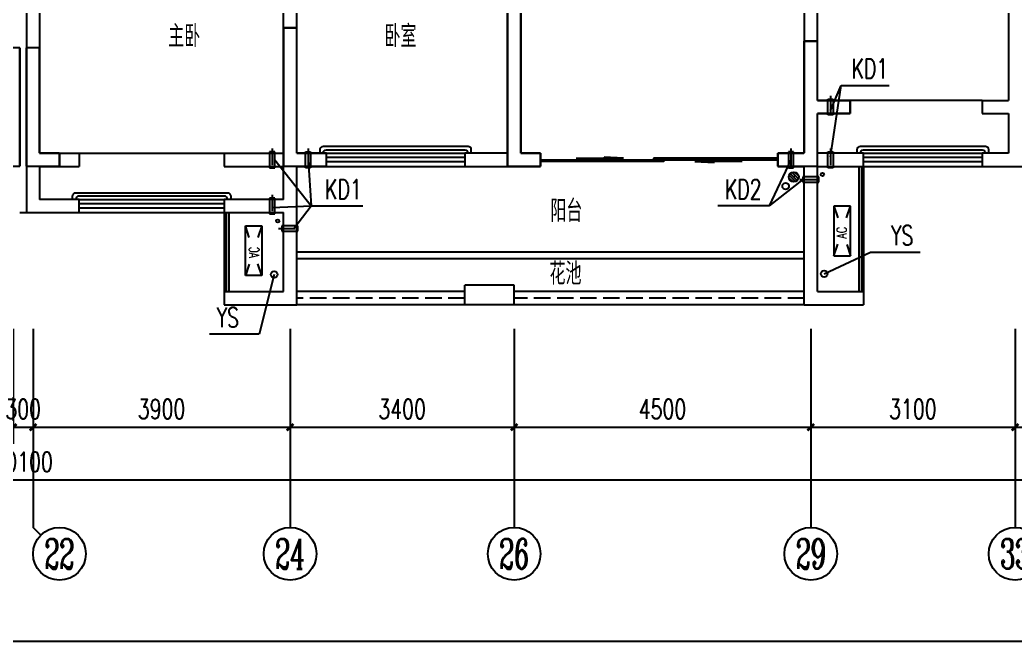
# Model space of a CAD drawing. Extents: x -993182 to -819982, y 169304 to 600104.
# Drawn here: x -865248 to -850148, y 392204 to 401625 of the extents above; entities that cross this region are included whole.
import ezdxf
from ezdxf.enums import TextEntityAlignment as Align

# ---------------------------------------------------------------- set-up
doc = ezdxf.new("R2010")
doc.units = 0
doc.header["$LTSCALE"] = 1000
doc.header["$MEASUREMENT"] = 0
doc.linetypes.add('DASH', pattern=[0.35, 0.25, -0.1])
for name, color, linetype in [('AXIS', 3, 'Continuous'), ('AXIS_TEXT', 7, 'Continuous'), ('DIM_LEAD', 3, 'Continuous'), ('kan', 146, 'Continuous'), ('KTIAO', 124, 'Continuous'), ('PUB_TEXT', 7, 'Continuous'), ('VPIPE-污水', 2, 'Continuous'), ('WALL', 4, 'Continuous'), ('WINDOW', 2, 'Continuous'), ('冷凝水管', 6, 'Continuous'), ('家具', 187, 'Continuous'), ('栏杆', 169, 'Continuous'), ('空调、空调洞', 66, 'Continuous'), ('表格', 157, 'Continuous'), ('面层', 215, 'Continuous')]:
    doc.layers.add(name, color=color, linetype=linetype)
doc.layers.add('RENDERING', color=125, linetype='Continuous', lineweight=13)
doc.styles.add('_ROMANC', font='romanc__.ttf', dxfattribs={"width": 0.700005})
doc.styles.add('_TCH_AXIS', font='COMPLEX', dxfattribs={"bigfont": 'GBCBIG'})
doc.styles.add('_TCH_DIM', font='SIMPLEX', dxfattribs={"bigfont": 'GBCBIG'})
doc.styles.add('_TCH_DIM_T3', font='SIMPLEX', dxfattribs={"width": 0.705882, "bigfont": 'GBCBIG'})
doc.styles.add('COMPLEX', font='COMPLEX')
doc.styles.add('DIM_FONT', font='simplex_.ttf', dxfattribs={"width": 0.7, "bigfont": 'GBCBIG'})
doc.styles.get("Standard").update_dxf_attribs({"font": 'gbenor.shx', "bigfont": 'gbcbig.shx'})
doc.dimstyles.new('_TCH_ARCH&&100', dxfattribs={"dimtxt": 297.5, "dimasz": 100, "dimexe": 250, "dimexo": 300, "dimgap": 126.25, "dimtad": 1, "dimdec": 0, "dimzin": 0, "dimdsep": 46, "dimtxsty": '_TCH_DIM_T3', "dimblk": 'ARCHTICK', "dimcen": 0.09, "dimclrt": 7, "dimazin": 2, "dimtfac": 1, "dimtdec": 0, "dimtix": 1, "dimtmove": 2, "dimatfit": 3, "dimfxl": 0, "dimtolj": 1, "dimtzin": 0, "dimarcsym": 0})

# ---------------------------------------------------------------- blocks, each defined once
blk = doc.blocks.new('90304092557924')
at = {"layer": 'KTIAO'}
for p, q in [((-375, 125), (-198, 66)), ((-375, 125), (-375, -125)), ((375, 125), (-375, 125)), ((375, 125), (198, 66)), ((375, -125), (375, 125)), ((-203, -68), (-375, -125)), ((-375, -125), (375, -125)), ((200, -67), (375, -125))]:
    blk.add_line(p, q, dxfattribs=at)
at = {"layer": 'KTIAO', "style": '_ROMANC', "width": 0.7}
blk.add_text('AC', height=148.6, dxfattribs=at).set_placement((-113, -66))
at = {"layer": 'KTIAO', "style": 'DIM_FONT', "oblique": 0, "width": 0.6, "flags": 9}
for tag in ['XSIZE', 'YSIZE']:
    blk.add_attdef(tag, (-375, -125), '', height=0.5, dxfattribs=at)
blk = doc.blocks.new('q1')
at = {"color": 3, "const_width": 35}
for points in [[(-485493, -334518), (-485493, -332018)], [(-485293, -334318), (-485293, -332018)], [(-488893, -334518), (-488893, -332418)], [(-488893, -332418), (-488693, -332418)], [(-488693, -334318), (-488693, -332418)], [(-480993, -333518), (-480993, -332618)], [(-480993, -332618), (-480793, -332618)], [(-480793, -333518), (-480793, -332618)], [(-493093, -332718), (-492893, -332718)], [(-492893, -334518), (-492893, -332718)], [(-492793, -334518), (-492793, -332718)], [(-492793, -332718), (-492593, -332718)], [(-492593, -334318), (-492593, -332718)], [(-480993, -334318), (-480993, -333518)], [(-480793, -333518), (-480293, -333518)], [(-480293, -333518), (-480293, -333718)], [(-480793, -333718), (-480293, -333718)], [(-480793, -334518), (-480793, -333718)], [(-492593, -334318), (-492293, -334318)], [(-492293, -334318), (-492293, -334518)], [(-488693, -334318), (-488243, -334318)], [(-488243, -334318), (-488243, -334518)], [(-485293, -334318), (-484993, -334318)], [(-484993, -334318), (-484993, -334518)], [(-481393, -334318), (-480993, -334318)], [(-481393, -334518), (-481393, -334318)], [(-493393, -334518), (-492893, -334518)], [(-492793, -334518), (-492293, -334518)], [(-488893, -334518), (-488243, -334518)], [(-485493, -334518), (-484993, -334518)], [(-481393, -334518), (-480793, -334518)]]:
    blk.add_lwpolyline(points, dxfattribs=at)
blk = doc.blocks.new('A$C06D6341B')
at = {"layer": '空调、空调洞', "linetype": 'DASH'}
for p, q in [((40, 0), (40, 340)), ((80, 290), (0, 290)), ((0, 290), (0, 50)), ((80, 50), (80, 290)), ((0, 50), (80, 50))]:
    blk.add_line(p, q, dxfattribs=at)
blk = doc.blocks.new('$WINLIB2D$00000001')
at = {"color": 0}
for points in [[(-0.5, 0.5), (-0.5, -0.5)], [(-0.5, 0.5), (0.5, 0.5)], [(0.5, -0.5), (0.5, 0.5)], [(0.5, 0.1667), (-0.5, 0.1667)], [(0.5, -0.1667), (-0.5, -0.1667)], [(-0.5, -0.5), (0.5, -0.5)]]:
    blk.add_lwpolyline(points, dxfattribs=at)
blk = doc.blocks.new('$DorLib2D$00000131')
at = {"color": 0, "linetype": 'Continuous'}
for p, q in [((0.15, 0.125), (0.2319, 0.1973)), ((0.2319, 0.1973), (0.2319, 0.125)), ((-0.5, 0.125), (-0.5, 0)), ((0.0192, 0.125), (-0.5, 0.125)), ((0.0192, 0), (0.0192, 0.125)), ((0.35, 0.125), (0.15, 0.125)), ((-0.5, 0), (0.0192, 0)), ((-0.024, 0), (0.5, 0)), ((-0.024, -0.125), (-0.024, 0)), ((0.5, 0), (0.5, -0.125)), ((-0.35, -0.125), (-0.15, -0.125)), ((-0.2319, -0.1973), (-0.2319, -0.125)), ((-0.15, -0.125), (-0.2319, -0.1973)), ((0.5, -0.125), (-0.024, -0.125))]:
    blk.add_line(p, q, dxfattribs=at)
blk = doc.blocks.new('_AXISO')
blk.add_circle((0, 0), 0.5)
at = {"layer": 'AXIS_TEXT', "style": 'COMPLEX', "width": 1.041667}
blk.add_attdef('A', text='', height=0.56, dxfattribs=at).set_placement((-0.25, -0.28), (0.25, -0.28), align=Align.FIT)
blk = doc.blocks.new('$lvtry$00000171')
for p, q in [((-74, 11), (-11, 74)), ((-70, -27), (27, 70)), ((-53, -53), (53, 53)), ((-27, -70), (70, 27)), ((11, -74), (74, -11))]:
    blk.add_line(p, q)
blk.add_circle((0, 0), 75)
blk.add_point((0, 0))
blk = doc.blocks.new('_ArchTick')
at = {"color": 0, "linetype": 'ByBlock', "const_width": 0.4}
blk.add_lwpolyline([(-0.5, -0.5), (0.5, 0.5)], dxfattribs=at)
blk = doc.blocks.new('*D152')
at = {"layer": 'AXIS', "color": 0, "lineweight": -2}
for p, q in [((-256409, -347382), (-256409, -349922)), ((-196309, -347382), (-196309, -349922)), ((-256409, -349672), (-196309, -349672))]:
    blk.add_line(p, q, dxfattribs=at)
at = {"layer": 'Defpoints', "color": 0}
for p in [(-256409, -347082), (-196309, -347082), (-196309, -349672)]:
    blk.add_point(p, dxfattribs=at)
at = {"layer": 'AXIS', "color": 0, "lineweight": -2, "xscale": 100, "yscale": 100, "zscale": 100, "rotation": 180}
blk.add_blockref('_ArchTick', (-256409, -349672), dxfattribs=at)
at = {"layer": 'AXIS', "color": 0, "lineweight": -2, "xscale": 100, "yscale": 100, "zscale": 100}
blk.add_blockref('_ArchTick', (-196309, -349672), dxfattribs=at)
at = {"layer": 'AXIS', "color": 7, "insert": (-226359, -349397), "char_height": 297.5, "attachment_point": 5, "style": '_TCH_DIM_T3'}
blk.add_mtext('\\A1;60100', dxfattribs=at)
blk = doc.blocks.new('*D162')
at = {"layer": 'AXIS', "color": 0, "lineweight": -2}
for p, q in [((-226509, -347382), (-226509, -349122)), ((-226209, -347382), (-226209, -349122)), ((-226509, -348872), (-226609, -348872)), ((-226509, -348872), (-226209, -348872)), ((-226209, -348872), (-226109, -348872))]:
    blk.add_line(p, q, dxfattribs=at)
at = {"layer": 'Defpoints', "color": 0}
for p in [(-226509, -347082), (-226209, -347082), (-226209, -348872)]:
    blk.add_point(p, dxfattribs=at)
at = {"layer": 'AXIS', "color": 0, "lineweight": -2, "xscale": 100, "yscale": 100, "zscale": 100}
blk.add_blockref('_ArchTick', (-226509, -348872), dxfattribs=at)
at = {"layer": 'AXIS', "color": 0, "lineweight": -2, "xscale": 100, "yscale": 100, "zscale": 100, "rotation": 180}
blk.add_blockref('_ArchTick', (-226209, -348872), dxfattribs=at)
at = {"layer": 'AXIS', "color": 7, "insert": (-226359, -348597), "char_height": 297.5, "attachment_point": 5, "style": '_TCH_DIM_T3'}
blk.add_mtext('\\A1;300', dxfattribs=at)
blk = doc.blocks.new('*D163')
at = {"layer": 'AXIS', "color": 0, "lineweight": -2}
for p, q in [((-226209, -347382), (-226209, -349122)), ((-222309, -347382), (-222309, -349122)), ((-226209, -348872), (-222309, -348872))]:
    blk.add_line(p, q, dxfattribs=at)
at = {"layer": 'Defpoints', "color": 0}
for p in [(-226209, -347082), (-222309, -347082), (-222309, -348872)]:
    blk.add_point(p, dxfattribs=at)
at = {"layer": 'AXIS', "color": 0, "lineweight": -2, "xscale": 100, "yscale": 100, "zscale": 100, "rotation": 180}
blk.add_blockref('_ArchTick', (-226209, -348872), dxfattribs=at)
at = {"layer": 'AXIS', "color": 0, "lineweight": -2, "xscale": 100, "yscale": 100, "zscale": 100}
blk.add_blockref('_ArchTick', (-222309, -348872), dxfattribs=at)
at = {"layer": 'AXIS', "color": 7, "insert": (-224259, -348597), "char_height": 297.5, "attachment_point": 5, "style": '_TCH_DIM_T3'}
blk.add_mtext('\\A1;3900', dxfattribs=at)
blk = doc.blocks.new('*D164')
at = {"layer": 'AXIS', "color": 0, "lineweight": -2}
for p, q in [((-222309, -347382), (-222309, -349122)), ((-218909, -347382), (-218909, -349122)), ((-222309, -348872), (-218909, -348872))]:
    blk.add_line(p, q, dxfattribs=at)
at = {"layer": 'Defpoints', "color": 0}
for p in [(-222309, -347082), (-218909, -347082), (-218909, -348872)]:
    blk.add_point(p, dxfattribs=at)
at = {"layer": 'AXIS', "color": 0, "lineweight": -2, "xscale": 100, "yscale": 100, "zscale": 100, "rotation": 180}
blk.add_blockref('_ArchTick', (-222309, -348872), dxfattribs=at)
at = {"layer": 'AXIS', "color": 0, "lineweight": -2, "xscale": 100, "yscale": 100, "zscale": 100}
blk.add_blockref('_ArchTick', (-218909, -348872), dxfattribs=at)
at = {"layer": 'AXIS', "color": 7, "insert": (-220609, -348597), "char_height": 297.5, "attachment_point": 5, "style": '_TCH_DIM_T3'}
blk.add_mtext('\\A1;3400', dxfattribs=at)
blk = doc.blocks.new('*D165')
at = {"layer": 'AXIS', "color": 0, "lineweight": -2}
for p, q in [((-218909, -347382), (-218909, -349122)), ((-214409, -347382), (-214409, -349122)), ((-218909, -348872), (-214409, -348872))]:
    blk.add_line(p, q, dxfattribs=at)
at = {"layer": 'Defpoints', "color": 0}
for p in [(-218909, -347082), (-214409, -347082), (-214409, -348872)]:
    blk.add_point(p, dxfattribs=at)
at = {"layer": 'AXIS', "color": 0, "lineweight": -2, "xscale": 100, "yscale": 100, "zscale": 100, "rotation": 180}
blk.add_blockref('_ArchTick', (-218909, -348872), dxfattribs=at)
at = {"layer": 'AXIS', "color": 0, "lineweight": -2, "xscale": 100, "yscale": 100, "zscale": 100}
blk.add_blockref('_ArchTick', (-214409, -348872), dxfattribs=at)
at = {"layer": 'AXIS', "color": 7, "insert": (-216659, -348597), "char_height": 297.5, "attachment_point": 5, "style": '_TCH_DIM_T3'}
blk.add_mtext('\\A1;4500', dxfattribs=at)
blk = doc.blocks.new('*D166')
at = {"layer": 'AXIS', "color": 0, "lineweight": -2}
for p, q in [((-214409, -347382), (-214409, -349122)), ((-211309, -347382), (-211309, -349122)), ((-214409, -348872), (-211309, -348872))]:
    blk.add_line(p, q, dxfattribs=at)
at = {"layer": 'Defpoints', "color": 0}
for p in [(-214409, -347082), (-211309, -347082), (-211309, -348872)]:
    blk.add_point(p, dxfattribs=at)
at = {"layer": 'AXIS', "color": 0, "lineweight": -2, "xscale": 100, "yscale": 100, "zscale": 100, "rotation": 180}
blk.add_blockref('_ArchTick', (-214409, -348872), dxfattribs=at)
at = {"layer": 'AXIS', "color": 0, "lineweight": -2, "xscale": 100, "yscale": 100, "zscale": 100}
blk.add_blockref('_ArchTick', (-211309, -348872), dxfattribs=at)
at = {"layer": 'AXIS', "color": 7, "insert": (-212859, -348597), "char_height": 297.5, "attachment_point": 5, "style": '_TCH_DIM_T3'}
blk.add_mtext('\\A1;3100', dxfattribs=at)
blk = doc.blocks.new('*D167')
at = {"layer": 'AXIS', "color": 0, "lineweight": -2}
for p, q in [((-211309, -347382), (-211309, -349122)), ((-208209, -347382), (-208209, -349122)), ((-211309, -348872), (-208209, -348872))]:
    blk.add_line(p, q, dxfattribs=at)
at = {"layer": 'Defpoints', "color": 0}
for p in [(-211309, -347082), (-208209, -347082), (-208209, -348872)]:
    blk.add_point(p, dxfattribs=at)
at = {"layer": 'AXIS', "color": 0, "lineweight": -2, "xscale": 100, "yscale": 100, "zscale": 100, "rotation": 180}
blk.add_blockref('_ArchTick', (-211309, -348872), dxfattribs=at)
at = {"layer": 'AXIS', "color": 0, "lineweight": -2, "xscale": 100, "yscale": 100, "zscale": 100}
blk.add_blockref('_ArchTick', (-208209, -348872), dxfattribs=at)
at = {"layer": 'AXIS', "color": 7, "insert": (-209759, -348597), "char_height": 297.5, "attachment_point": 5, "style": '_TCH_DIM_T3'}
blk.add_mtext('\\A1;3100', dxfattribs=at)
blk = doc.blocks.new('5#、7#楼参照')
blk.add_lwpolyline([(-226408.8, -345615.6), (-226308.8, -345615.6)])
at = {"color": 6}
for centre in [(-222548.8, -346554.8), (-214206.5, -346544.2)]:
    blk.add_circle(centre, 50, dxfattribs=at)
at = {"layer": 'AXIS'}
for p, q in [((-226208.8, -348299.2), (-226208.8, -350391.7)), ((-222308.8, -348299.2), (-222308.8, -350391.7)), ((-218908.8, -348299.2), (-218908.8, -350391.7)), ((-214408.8, -348299.2), (-214408.8, -350391.7)), ((-211308.8, -348299.2), (-211308.8, -350391.7)), ((-226091.6, -350508.8), (-226208.8, -350391.7))]:
    blk.add_line(p, q, dxfattribs=at)
at = {"layer": 'DIM_LEAD'}
for p, q in [((-214108.8, -344070.1), (-213945.8, -343686.7)), ((-214106.8, -344770.1), (-213945.8, -343686.7)), ((-214106.8, -344770.1), (-213945.8, -343686.7)), ((-214106.8, -344770.1), (-213945.8, -343686.7)), ((-214106.8, -344770.1), (-213945.8, -343686.7)), ((-214106.8, -344770.1), (-213945.8, -343686.7)), ((-213945.8, -343686.7), (-213217.1, -343686.7)), ((-222540.8, -344815.6), (-221986.5, -345515.6)), ((-222036.8, -344815.6), (-221986.5, -345515.6)), ((-214708.8, -344815.6), (-215037.5, -345515.6)), ((-214708.8, -344815.6), (-215037.5, -345515.6)), ((-214708.8, -344815.6), (-215037.5, -345515.6)), ((-214708.8, -344815.6), (-215037.5, -345515.6)), ((-214708.8, -344815.6), (-215037.5, -345515.6)), ((-214526.8, -345115.6), (-215037.5, -345515.6)), ((-222580.8, -345540.5), (-221986.5, -345515.6)), ((-222249.5, -345858.5), (-221986.5, -345515.6)), ((-222249.5, -345858.5), (-221986.5, -345515.6)), ((-222249.5, -345858.5), (-221986.5, -345515.6)), ((-222249.5, -345858.5), (-221986.5, -345515.6)), ((-222249.5, -345858.5), (-221986.5, -345515.6)), ((-221986.5, -345515.6), (-221205.6, -345515.6)), ((-215037.5, -345515.6), (-215818.4, -345515.6)), ((-214206.5, -346544.2), (-213503, -346215.6)), ((-213503, -346215.6), (-212748.5, -346215.6)), ((-222548.8, -346554.8), (-222777.1, -347461)), ((-222777.1, -347461), (-223531.6, -347461))]:
    blk.add_line(p, q, dxfattribs=at)
at = {"layer": 'kan'}
for p, q in [((-213608.8, -344915.6), (-213608.8, -346815.6)), ((-223308.8, -345615.6), (-223308.8, -346815.6))]:
    blk.add_line(p, q, dxfattribs=at)
at = {"layer": 'kan', "color": 124, "elevation": 0}
for points in [[(-214508.8, -346215.6), (-222208.8, -346215.6), (-222208.8, -346215.6)], [(-214508.8, -346315.6), (-222208.8, -346315.6)]]:
    blk.add_lwpolyline(points, dxfattribs=at)
at = {"layer": 'kan'}
for points in [[(-219658.8, -346815.6), (-222208.8, -346815.6)], [(-214508.8, -346815.6), (-218908.8, -346815.6)], [(-219658.8, -347015.6), (-222208.8, -347015.6)], [(-214508.8, -347015.6), (-218908.8, -347015.6)]]:
    blk.add_lwpolyline(points, dxfattribs=at)
at = {"layer": 'kan', "linetype": 'DASH'}
for points in [[(-219658.8, -346915.6), (-222208.8, -346915.6)], [(-214508.8, -346915.6), (-218908.8, -346915.6)]]:
    blk.add_lwpolyline(points, dxfattribs=at)
at = {"layer": 'VPIPE-污水'}
blk.add_circle((-214788.9, -345217.4, -76423.5), 50, dxfattribs=at)
at = {"layer": 'WALL'}
for p, q in [((-219008.8, -344715.6), (-219008.8, -339615.6)), ((-218808.8, -344715.6), (-218808.8, -339615.6)), ((-211408.8, -340815.6), (-211408.8, -343915.6)), ((-214508.8, -341015.6), (-214508.8, -344015.6)), ((-214308.8, -343915.6), (-214308.8, -341015.6)), ((-226308.8, -341115.6), (-226308.8, -344815.6)), ((-226108.8, -341215.6), (-226108.8, -344715.6)), ((-222408.8, -344715.6), (-222408.8, -341515.6)), ((-222208.8, -344715.6), (-222208.8, -341615.6)), ((-214308.8, -343915.6), (-213808.8, -343915.6)), ((-213808.8, -343915.6), (-213808.8, -344115.6)), ((-211808.8, -343915.6), (-211408.8, -343915.6)), ((-211808.8, -343915.6), (-211808.8, -344115.6)), ((-214508.8, -344715.6), (-214508.8, -344015.6)), ((-214308.8, -344115.6), (-213808.8, -344115.6)), ((-214308.8, -344715.6), (-214308.8, -344115.6)), ((-211808.8, -344115.6), (-211408.8, -344115.6)), ((-211408.8, -344115.6), (-211408.8, -344715.6)), ((-226108.8, -344715.6), (-225508.8, -344715.6)), ((-225508.8, -344715.6), (-225508.8, -344915.6)), ((-223308.8, -344715.6), (-222408.8, -344715.6)), ((-223308.8, -344715.6), (-223308.8, -344915.6)), ((-221758.8, -344715.6), (-222208.8, -344715.6)), ((-221758.8, -344915.6), (-221758.8, -344715.6)), ((-219008.8, -344715.6), (-219658.8, -344715.6)), ((-219658.8, -344715.6), (-219658.8, -344915.6)), ((-218508.8, -344715.6), (-218808.8, -344715.6)), ((-218508.8, -344915.6), (-218508.8, -344715.6)), ((-214508.8, -344715.6), (-214908.8, -344715.6)), ((-214908.8, -344715.6), (-214908.8, -344915.6)), ((-213608.8, -344715.6), (-214308.8, -344715.6)), ((-213608.8, -344915.6), (-213608.8, -344715.6)), ((-211408.8, -344715.6), (-211808.8, -344715.6)), ((-211808.8, -344715.6), (-211808.8, -344915.6)), ((-226308.8, -344815.6), (-226308.8, -345615.6)), ((-226108.8, -344915.6), (-225508.8, -344915.6)), ((-226108.8, -344915.6), (-226108.8, -345415.6)), ((-223308.8, -344915.6), (-222408.8, -344915.6)), ((-222408.8, -345415.6), (-222408.8, -344915.6)), ((-222208.8, -344915.6), (-221758.8, -344915.6)), ((-222208.8, -345515.6), (-222208.8, -344915.6)), ((-219658.8, -344915.6), (-218908.8, -344915.6)), ((-218908.8, -344915.6), (-218508.8, -344915.6)), ((-214908.8, -344915.6), (-214508.8, -344915.6)), ((-214508.8, -347015.6), (-214508.8, -344915.6)), ((-214308.8, -344915.6), (-213608.8, -344915.6)), ((-214308.8, -346815.6), (-214308.8, -344915.6)), ((-211808.8, -344915.6), (-211308.8, -344915.6)), ((-211308.8, -344915.6), (-210808.8, -344915.6)), ((-225508.8, -345415.6), (-226108.8, -345415.6)), ((-225508.8, -345615.6), (-225508.8, -345415.6)), ((-222408.8, -345415.6), (-223308.8, -345415.6)), ((-223308.8, -345415.6), (-223308.8, -345615.6)), ((-226308.8, -345615.6), (-225508.8, -345615.6)), ((-223308.8, -345615.6), (-222408.8, -345615.6)), ((-222408.8, -346815.6), (-222408.8, -345615.6)), ((-222208.8, -347015.6), (-222208.8, -345515.6)), ((-223308.8, -346815.6), (-222408.8, -346815.6)), ((-223308.8, -346815.6), (-223308.8, -347015.6)), ((-218908.8, -346715.6), (-219658.8, -346715.6)), ((-219658.8, -347015.6), (-219658.8, -346715.6)), ((-218908.8, -347015.6), (-218908.8, -346715.6)), ((-214308.8, -346815.6), (-213608.8, -346815.6)), ((-213608.8, -346815.6), (-213608.8, -347015.6)), ((-223308.8, -347015.6), (-222208.8, -347015.6)), ((-218908.8, -347015.6), (-219658.8, -347015.6)), ((-214508.8, -347015.6), (-213608.8, -347015.6))]:
    blk.add_line(p, q, dxfattribs=at)
at = {"layer": 'WINDOW'}
for p, q in [((-211808.8, -343915.6), (-213808.8, -343915.6)), ((-225508.8, -344715.6), (-223308.8, -344715.6))]:
    blk.add_line(p, q, dxfattribs=at)
at = {"layer": '冷凝水管'}
for centre in [(-214231.8, -345038.5, -76423.5), (-222496.1, -345744, -76423.5)]:
    blk.add_circle(centre, 25, dxfattribs=at)
at = {"layer": '栏杆'}
for p, q in [((-213678.8, -344915.6), (-213678.8, -346815.6)), ((-213638.8, -344915.6), (-213638.8, -346815.6)), ((-223278.8, -345615.6), (-223278.8, -346815.6)), ((-223238.8, -345615.6), (-223238.8, -346815.6))]:
    blk.add_line(p, q, dxfattribs=at)
for points in [[(-219558.8, -344715.6), (-219558.8, -344665.6, 0.4142136), (-219608.8, -344615.6), (-221808.8, -344615.6, 0.4142136), (-221858.8, -344665.6), (-221858.8, -344715.6)], [(-221808.8, -344715.6), (-221808.8, -344715.6, -0.4142136), (-221758.8, -344665.6), (-219658.8, -344665.6, -0.4142136), (-219608.8, -344715.6), (-219608.8, -344715.6)], [(-211708.8, -344715.6), (-211708.8, -344665.6, 0.4142136), (-211758.8, -344615.6), (-213658.8, -344615.6, 0.4142136), (-213708.8, -344665.6), (-213708.8, -344715.6)], [(-213658.8, -344715.6), (-213658.8, -344715.6, -0.4142136), (-213608.8, -344665.6), (-211808.8, -344665.6, -0.4142136), (-211758.8, -344715.6), (-211758.8, -344715.6)], [(-225608.8, -345415.6), (-225608.8, -345365.6, -0.4142136), (-225558.8, -345315.6), (-223258.8, -345315.6, -0.4142136), (-223208.8, -345365.6), (-223208.8, -345415.6)], [(-223258.8, -345415.6), (-223258.8, -345415.6, 0.4142136), (-223308.8, -345365.6), (-225508.8, -345365.6, 0.4142136), (-225558.8, -345415.6), (-225558.8, -345415.6)]]:
    blk.add_lwpolyline(points, format="xyb", dxfattribs=at)
at = {"layer": '表格'}
blk.add_lwpolyline([(-262742.7, -352115.5), (-189142.7, -352115.5)], dxfattribs=at)
at = {"layer": 'AXIS'}
ref = blk.add_blockref('_AXISO', (-225808.8, -350791.7), dxfattribs=dict(at, xscale=800, yscale=800, zscale=800))
ref.add_attrib('A', '22', dxfattribs={"layer": 'AXIS_TEXT', "height": 452.55, "style": '_TCH_AXIS', "width": 0.617647}).set_placement((-226035.1, -351017.9), (-225582.5, -351017.9), align=Align.FIT)
ref = blk.add_blockref('_AXISO', (-222308.8, -350791.7), dxfattribs=dict(at, xscale=800, yscale=800, zscale=800))
ref.add_attrib('A', '24', dxfattribs={"layer": 'AXIS_TEXT', "height": 452.55, "style": '_TCH_AXIS', "width": 0.583333}).set_placement((-222535.1, -351017.9), (-222082.5, -351017.9), align=Align.FIT)
ref = blk.add_blockref('_AXISO', (-218908.8, -350791.7), dxfattribs=dict(at, xscale=800, yscale=800, zscale=800))
ref.add_attrib('A', '26', dxfattribs={"layer": 'AXIS_TEXT', "height": 452.55, "style": '_TCH_AXIS', "width": 0.617647}).set_placement((-219135.1, -351017.9), (-218682.5, -351017.9), align=Align.FIT)
ref = blk.add_blockref('_AXISO', (-214408.8, -350791.7), dxfattribs=dict(at, xscale=800, yscale=800, zscale=800))
ref.add_attrib('A', '29', dxfattribs={"layer": 'AXIS_TEXT', "height": 452.55, "style": '_TCH_AXIS', "width": 0.617647}).set_placement((-214635.1, -351017.9), (-214182.5, -351017.9), align=Align.FIT)
ref = blk.add_blockref('_AXISO', (-211308.8, -350791.7), dxfattribs=dict(at, xscale=800, yscale=800, zscale=800))
ref.add_attrib('A', '33', dxfattribs={"layer": 'AXIS_TEXT', "height": 452.55, "style": '_TCH_AXIS', "width": 0.636364}).set_placement((-211535.1, -351017.9), (-211082.5, -351017.9), align=Align.FIT)
at = {"layer": 'RENDERING', "rotation": 90.00000000000001}
blk.add_blockref('90304092557924', (-213931.6, -345895.1), dxfattribs=at)
at = {"layer": 'RENDERING', "xscale": -1, "rotation": 270}
blk.add_blockref('90304092557924', (-222862.6, -346194.5), dxfattribs=at)
at = {"layer": 'WINDOW', "yscale": -200}
for name, p, xscale, zscale in [('$WINLIB2D$00000001', (-220708.8, -344815.6), 2100, 2100), ('$DorLib2D$00000131', (-216708.8, -344815.6), 3600, 3600)]:
    blk.add_blockref(name, p, dxfattribs=dict(at, xscale=xscale, zscale=zscale))
at = {"layer": 'WINDOW'}
for p, xscale, yscale, zscale, rotation in [((-212708.8, -344815.6), -1800, 200, -1800, 180), ((-224408.8, -345515.6), 2200, -200, 2200, 359.9999999999838)]:
    blk.add_blockref('$WINLIB2D$00000001', p, dxfattribs=dict(at, xscale=xscale, yscale=yscale, zscale=zscale, rotation=rotation))
at = {"layer": '家具', "rotation": 89.99999999999999}
blk.add_blockref('$lvtry$00000171', (-214665.7, -345076.3, -76423.5), dxfattribs=at)
at = {"layer": '空调、空调洞', "xscale": -1, "rotation": 180}
for p in [(-214148.8, -343845.6, -76423.5), (-222076.8, -344645.6, -76423.5), (-214148.8, -344645.6, -76423.5)]:
    blk.add_blockref('A$C06D6341B', p, dxfattribs=at)
at = {"layer": '空调、空调洞'}
for p, rotation in [((-222540.8, -344645.6, -76423.5), 180), ((-214668.8, -344645.6, -76423.5), 180), ((-214576.8, -345075.6, -76423.5), 270), ((-222540.8, -345345.6, -76423.5), 180), ((-222483.7, -345818.5), 270.0000000000065)]:
    blk.add_blockref('A$C06D6341B', p, dxfattribs=dict(at, rotation=rotation))
at = {"layer": '面层'}
blk.add_blockref('q1', (266484, -10397.2), dxfattribs=at)
at = {"layer": 'DIM_LEAD', "color": 7, "style": '_TCH_DIM', "width": 0.705882}
for s, p in [('KD1', (-213792.1, -343581.7)), ('KD1', (-221780.6, -345410.6)), ('KD2', (-215713.4, -345410.6)), ('YS', (-213193.5, -346110.6)), ('YS', (-223426.6, -347356))]:
    blk.add_text(s, height=297.5, dxfattribs=at).set_placement(p)
at = {"layer": 'AXIS'}
for p1, p2, distance, picture, middle in [((-256408.8, -347082), (-196308.8, -347082), -2589.7, '*D152', (-226358.8, -349396.7)), ((-226508.8, -347082), (-226208.8, -347082), -1789.7, '*D162', (-226358.8, -348596.7)), ((-226208.8, -347082), (-222308.8, -347082), -1789.7, '*D163', (-224258.8, -348596.7)), ((-222308.8, -347082), (-218908.8, -347082), -1789.7, '*D164', (-220608.8, -348596.7)), ((-218908.8, -347082), (-214408.8, -347082), -1789.7, '*D165', (-216658.8, -348596.7)), ((-214408.8, -347082), (-211308.8, -347082), -1789.7, '*D166', (-212858.8, -348596.7)), ((-211308.8, -347082), (-208208.8, -347082), -1789.7, '*D167', (-209758.8, -348596.7))]:
    dim = blk.add_aligned_dim(p1=p1, p2=p2, distance=distance, dimstyle='_TCH_ARCH&&100', dxfattribs=at)
    dim.commit()
    dim.dimension.update_dxf_attribs({"geometry": picture, "text_midpoint": middle})

msp = doc.modelspace()

# ---------------------------------------------------------------- block references
at = {"layer": '面层'}
msp.add_blockref('5#、7#楼参照', (-638840, 744319), dxfattribs=at)

# ---------------------------------------------------------------- texts
at = {"layer": 'PUB_TEXT'}
for s, p in [('主卧', (-862998, 401209, 0)), ('卧室', (-859717, 401209, 0)), ('阳台', (-857200, 398559, 0)), ('花池', (-857213, 397608, 0))]:
    msp.add_text(s, height=337.6, dxfattribs=at).set_placement(p)

doc.saveas('drawing.dxf')
